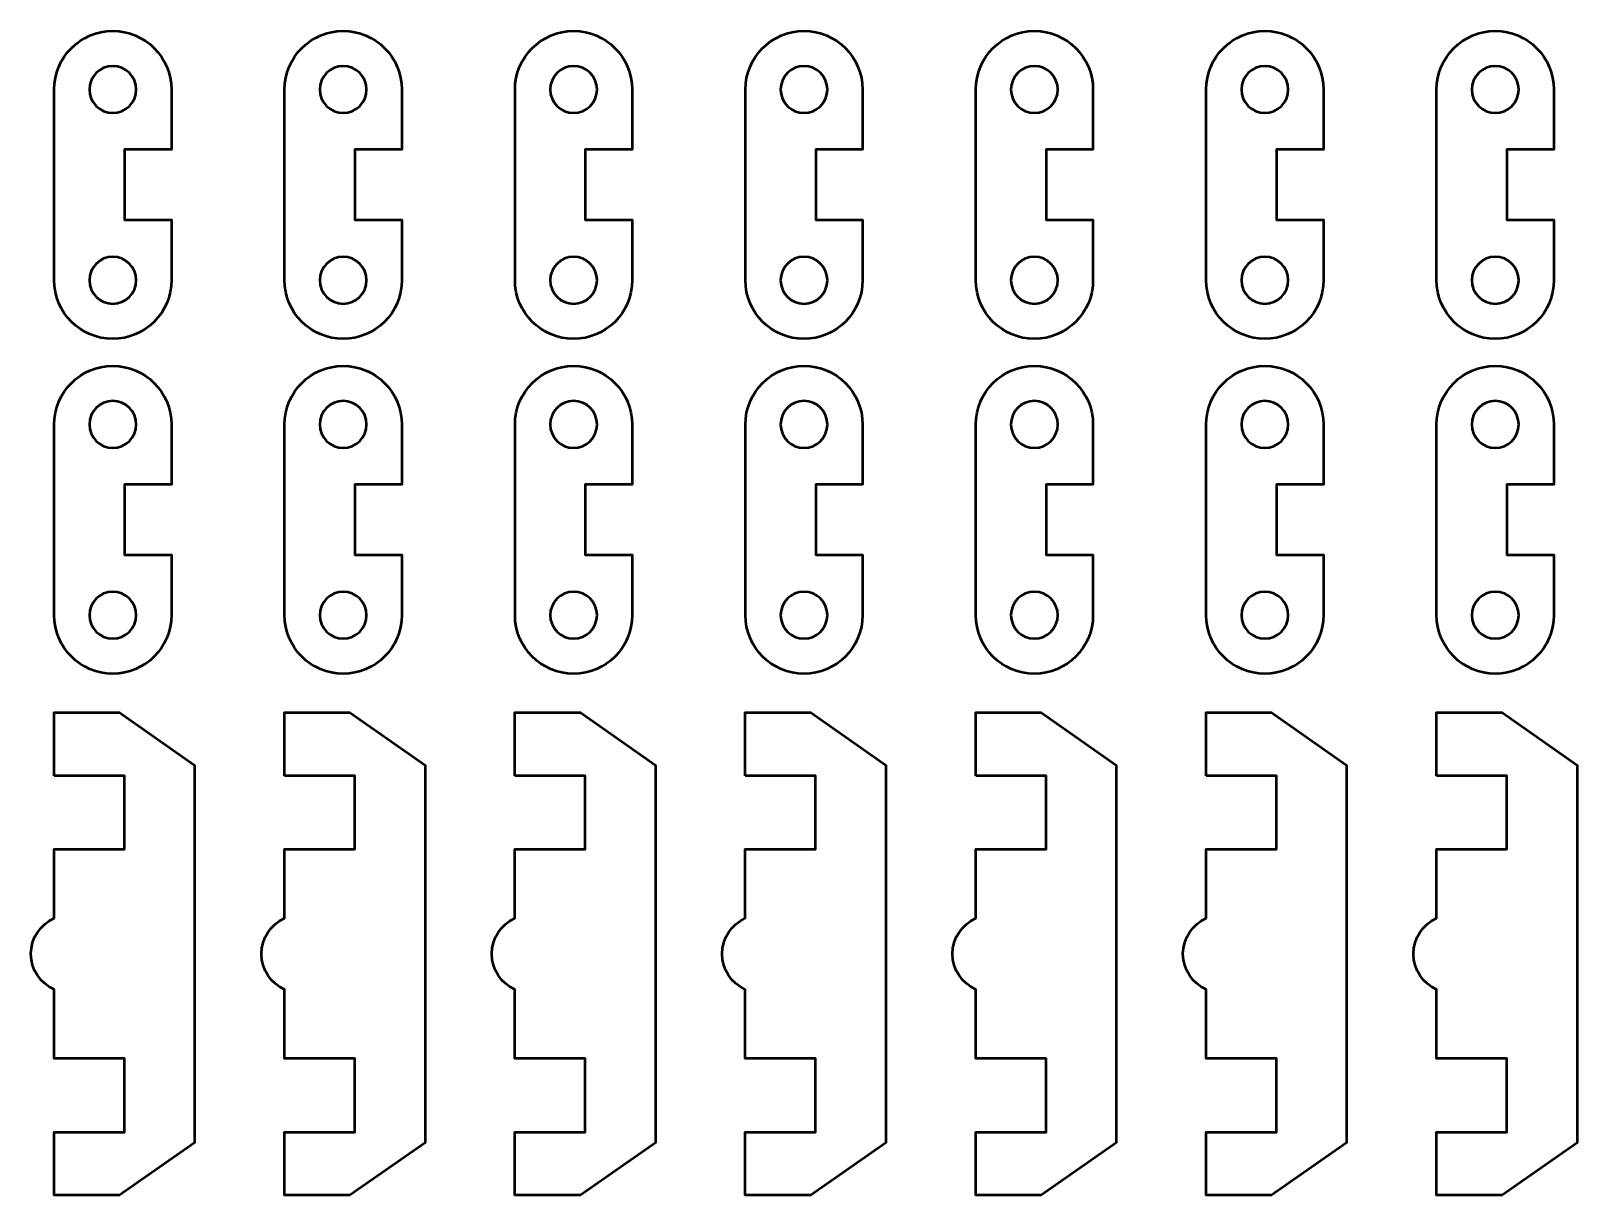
# Model space of a CAD drawing. Header units: inches. Extents: x 247 to 2765, y -1897 to -1110.
# Drawn here: x 1409.3 to 1475.2, y -1439.1 to -1389.4 of the extents above; entities that cross this region are included whole.
import ezdxf

# ---------------------------------------------------------------- set-up
doc = ezdxf.new("R2010")
doc.units = ezdxf.units.IN
doc.header["$MEASUREMENT"] = 0
doc.layers.add('Layer 1', color=7, linetype='Continuous')

msp = doc.modelspace()

# ---------------------------------------------------------------- linework, layer by layer
at = {"layer": 'Layer 1', "color": 18, "lineweight": 50, "true_color": 0x010101}
for points, knots in [([(1412.755, -1389.421), (1411.377, -1389.421), (1410.256, -1390.543), (1410.256, -1391.921), (1410.256, -1391.921), (1410.256, -1400.056), (1410.256, -1400.056), (1410.256, -1401.435), (1411.377, -1402.556), (1412.755, -1402.556), (1414.134, -1402.556), (1415.256, -1401.435), (1415.256, -1400.056), (1415.256, -1400.056), (1415.256, -1397.484), (1415.256, -1397.484), (1415.256, -1397.484), (1413.256, -1397.484), (1413.256, -1397.484), (1413.256, -1397.484), (1413.256, -1394.484), (1413.256, -1394.484), (1413.256, -1394.484), (1415.256, -1394.484), (1415.256, -1394.484), (1415.256, -1394.484), (1415.256, -1391.921), (1415.256, -1391.921), (1415.256, -1390.542), (1414.134, -1389.421), (1412.755, -1389.421)], [0, 0, 0, 0, 1, 1, 1, 2, 2, 2, 3, 3, 3, 4, 4, 4, 5, 5, 5, 6, 6, 6, 7, 7, 7, 8, 8, 8, 9, 9, 9, 10, 10, 10, 10]), ([(1422.587, -1389.421), (1421.209, -1389.421), (1420.087, -1390.543), (1420.087, -1391.921), (1420.087, -1391.921), (1420.087, -1400.056), (1420.087, -1400.056), (1420.087, -1401.435), (1421.209, -1402.556), (1422.587, -1402.556), (1423.965, -1402.556), (1425.088, -1401.435), (1425.088, -1400.056), (1425.088, -1400.056), (1425.088, -1397.484), (1425.088, -1397.484), (1425.088, -1397.484), (1423.088, -1397.484), (1423.088, -1397.484), (1423.088, -1397.484), (1423.088, -1394.484), (1423.088, -1394.484), (1423.088, -1394.484), (1425.088, -1394.484), (1425.088, -1394.484), (1425.088, -1394.484), (1425.088, -1391.921), (1425.088, -1391.921), (1425.088, -1390.542), (1423.965, -1389.421), (1422.587, -1389.421)], [0, 0, 0, 0, 1, 1, 1, 2, 2, 2, 3, 3, 3, 4, 4, 4, 5, 5, 5, 6, 6, 6, 7, 7, 7, 8, 8, 8, 9, 9, 9, 10, 10, 10, 10]), ([(1432.418, -1389.421), (1431.04, -1389.421), (1429.919, -1390.543), (1429.919, -1391.921), (1429.919, -1391.921), (1429.919, -1400.056), (1429.919, -1400.056), (1429.919, -1401.435), (1431.04, -1402.556), (1432.418, -1402.556), (1433.797, -1402.556), (1434.919, -1401.435), (1434.919, -1400.056), (1434.919, -1400.056), (1434.919, -1397.484), (1434.919, -1397.484), (1434.919, -1397.484), (1432.919, -1397.484), (1432.919, -1397.484), (1432.919, -1397.484), (1432.919, -1394.484), (1432.919, -1394.484), (1432.919, -1394.484), (1434.919, -1394.484), (1434.919, -1394.484), (1434.919, -1394.484), (1434.919, -1391.921), (1434.919, -1391.921), (1434.918, -1390.542), (1433.797, -1389.421), (1432.418, -1389.421)], [0, 0, 0, 0, 1, 1, 1, 2, 2, 2, 3, 3, 3, 4, 4, 4, 5, 5, 5, 6, 6, 6, 7, 7, 7, 8, 8, 8, 9, 9, 9, 10, 10, 10, 10]), ([(1442.25, -1389.421), (1440.872, -1389.421), (1439.75, -1390.543), (1439.75, -1391.921), (1439.75, -1391.921), (1439.75, -1400.056), (1439.75, -1400.056), (1439.75, -1401.435), (1440.872, -1402.556), (1442.25, -1402.556), (1443.628, -1402.556), (1444.75, -1401.435), (1444.75, -1400.056), (1444.75, -1400.056), (1444.75, -1397.484), (1444.75, -1397.484), (1444.75, -1397.484), (1442.75, -1397.484), (1442.75, -1397.484), (1442.75, -1397.484), (1442.75, -1394.484), (1442.75, -1394.484), (1442.75, -1394.484), (1444.75, -1394.484), (1444.75, -1394.484), (1444.75, -1394.484), (1444.75, -1391.921), (1444.75, -1391.921), (1444.75, -1390.542), (1443.628, -1389.421), (1442.25, -1389.421)], [0, 0, 0, 0, 1, 1, 1, 2, 2, 2, 3, 3, 3, 4, 4, 4, 5, 5, 5, 6, 6, 6, 7, 7, 7, 8, 8, 8, 9, 9, 9, 10, 10, 10, 10]), ([(1452.081, -1389.421), (1450.703, -1389.421), (1449.581, -1390.543), (1449.581, -1391.921), (1449.581, -1391.921), (1449.581, -1400.056), (1449.581, -1400.056), (1449.581, -1401.435), (1450.703, -1402.556), (1452.081, -1402.556), (1453.46, -1402.556), (1454.581, -1401.435), (1454.581, -1400.056), (1454.581, -1400.056), (1454.581, -1397.484), (1454.581, -1397.484), (1454.581, -1397.484), (1452.582, -1397.484), (1452.582, -1397.484), (1452.582, -1397.484), (1452.582, -1394.484), (1452.582, -1394.484), (1452.582, -1394.484), (1454.581, -1394.484), (1454.581, -1394.484), (1454.581, -1394.484), (1454.581, -1391.921), (1454.581, -1391.921), (1454.581, -1390.542), (1453.46, -1389.421), (1452.081, -1389.421)], [0, 0, 0, 0, 1, 1, 1, 2, 2, 2, 3, 3, 3, 4, 4, 4, 5, 5, 5, 6, 6, 6, 7, 7, 7, 8, 8, 8, 9, 9, 9, 10, 10, 10, 10]), ([(1461.913, -1389.421), (1460.534, -1389.421), (1459.413, -1390.543), (1459.413, -1391.921), (1459.413, -1391.921), (1459.413, -1400.056), (1459.413, -1400.056), (1459.413, -1401.435), (1460.534, -1402.556), (1461.913, -1402.556), (1463.292, -1402.556), (1464.413, -1401.435), (1464.413, -1400.056), (1464.413, -1400.056), (1464.413, -1397.484), (1464.413, -1397.484), (1464.413, -1397.484), (1462.413, -1397.484), (1462.413, -1397.484), (1462.413, -1397.484), (1462.413, -1394.484), (1462.413, -1394.484), (1462.413, -1394.484), (1464.413, -1394.484), (1464.413, -1394.484), (1464.413, -1394.484), (1464.413, -1391.921), (1464.413, -1391.921), (1464.413, -1390.542), (1463.292, -1389.421), (1461.913, -1389.421)], [0, 0, 0, 0, 1, 1, 1, 2, 2, 2, 3, 3, 3, 4, 4, 4, 5, 5, 5, 6, 6, 6, 7, 7, 7, 8, 8, 8, 9, 9, 9, 10, 10, 10, 10]), ([(1471.744, -1389.421), (1470.366, -1389.421), (1469.245, -1390.543), (1469.245, -1391.921), (1469.245, -1391.921), (1469.245, -1400.056), (1469.245, -1400.056), (1469.245, -1401.435), (1470.366, -1402.556), (1471.744, -1402.556), (1473.123, -1402.556), (1474.245, -1401.435), (1474.245, -1400.056), (1474.245, -1400.056), (1474.245, -1397.484), (1474.245, -1397.484), (1474.245, -1397.484), (1472.245, -1397.484), (1472.245, -1397.484), (1472.245, -1397.484), (1472.245, -1394.484), (1472.245, -1394.484), (1472.245, -1394.484), (1474.245, -1394.484), (1474.245, -1394.484), (1474.245, -1394.484), (1474.245, -1391.921), (1474.245, -1391.921), (1474.245, -1390.542), (1473.123, -1389.421), (1471.744, -1389.421)], [0, 0, 0, 0, 1, 1, 1, 2, 2, 2, 3, 3, 3, 4, 4, 4, 5, 5, 5, 6, 6, 6, 7, 7, 7, 8, 8, 8, 9, 9, 9, 10, 10, 10, 10]), ([(1412.755, -1390.921), (1413.308, -1390.921), (1413.756, -1391.369), (1413.756, -1391.921), (1413.756, -1392.473), (1413.308, -1392.921), (1412.755, -1392.921), (1412.204, -1392.921), (1411.756, -1392.473), (1411.756, -1391.921), (1411.756, -1391.368), (1412.204, -1390.921), (1412.755, -1390.921)], [0, 0, 0, 0, 1, 1, 1, 2, 2, 2, 3, 3, 3, 4, 4, 4, 4]), ([(1422.587, -1390.921), (1423.139, -1390.921), (1423.588, -1391.369), (1423.588, -1391.921), (1423.588, -1392.473), (1423.139, -1392.921), (1422.587, -1392.921), (1422.035, -1392.921), (1421.587, -1392.473), (1421.587, -1391.921), (1421.587, -1391.368), (1422.035, -1390.921), (1422.587, -1390.921)], [0, 0, 0, 0, 1, 1, 1, 2, 2, 2, 3, 3, 3, 4, 4, 4, 4]), ([(1432.418, -1390.921), (1432.971, -1390.921), (1433.419, -1391.369), (1433.419, -1391.921), (1433.419, -1392.473), (1432.971, -1392.921), (1432.418, -1392.921), (1431.867, -1392.921), (1431.419, -1392.473), (1431.419, -1391.921), (1431.419, -1391.368), (1431.866, -1390.921), (1432.418, -1390.921)], [0, 0, 0, 0, 1, 1, 1, 2, 2, 2, 3, 3, 3, 4, 4, 4, 4]), ([(1442.25, -1390.921), (1442.802, -1390.921), (1443.25, -1391.369), (1443.25, -1391.921), (1443.25, -1392.473), (1442.802, -1392.921), (1442.25, -1392.921), (1441.698, -1392.921), (1441.25, -1392.473), (1441.25, -1391.921), (1441.25, -1391.368), (1441.698, -1390.921), (1442.25, -1390.921)], [0, 0, 0, 0, 1, 1, 1, 2, 2, 2, 3, 3, 3, 4, 4, 4, 4]), ([(1452.081, -1390.921), (1452.633, -1390.921), (1453.081, -1391.369), (1453.081, -1391.921), (1453.081, -1392.473), (1452.633, -1392.921), (1452.081, -1392.921), (1451.529, -1392.921), (1451.081, -1392.473), (1451.081, -1391.921), (1451.081, -1391.368), (1451.529, -1390.921), (1452.081, -1390.921)], [0, 0, 0, 0, 1, 1, 1, 2, 2, 2, 3, 3, 3, 4, 4, 4, 4]), ([(1461.913, -1390.921), (1462.465, -1390.921), (1462.913, -1391.369), (1462.913, -1391.921), (1462.913, -1392.473), (1462.465, -1392.921), (1461.913, -1392.921), (1461.361, -1392.921), (1460.913, -1392.473), (1460.913, -1391.921), (1460.913, -1391.368), (1461.361, -1390.921), (1461.913, -1390.921)], [0, 0, 0, 0, 1, 1, 1, 2, 2, 2, 3, 3, 3, 4, 4, 4, 4]), ([(1471.744, -1390.921), (1472.297, -1390.921), (1472.745, -1391.369), (1472.745, -1391.921), (1472.745, -1392.473), (1472.297, -1392.921), (1471.744, -1392.921), (1471.193, -1392.921), (1470.745, -1392.473), (1470.745, -1391.921), (1470.745, -1391.368), (1471.192, -1390.921), (1471.744, -1390.921)], [0, 0, 0, 0, 1, 1, 1, 2, 2, 2, 3, 3, 3, 4, 4, 4, 4]), ([(1412.755, -1399.056), (1413.308, -1399.056), (1413.756, -1399.503), (1413.756, -1400.055), (1413.756, -1400.608), (1413.308, -1401.056), (1412.755, -1401.056), (1412.204, -1401.056), (1411.756, -1400.608), (1411.756, -1400.055), (1411.756, -1399.503), (1412.204, -1399.056), (1412.755, -1399.056)], [0, 0, 0, 0, 1, 1, 1, 2, 2, 2, 3, 3, 3, 4, 4, 4, 4]), ([(1422.587, -1399.056), (1423.139, -1399.056), (1423.588, -1399.503), (1423.588, -1400.055), (1423.588, -1400.608), (1423.139, -1401.056), (1422.587, -1401.056), (1422.035, -1401.056), (1421.587, -1400.608), (1421.587, -1400.055), (1421.587, -1399.503), (1422.035, -1399.056), (1422.587, -1399.056)], [0, 0, 0, 0, 1, 1, 1, 2, 2, 2, 3, 3, 3, 4, 4, 4, 4]), ([(1432.418, -1399.056), (1432.971, -1399.056), (1433.419, -1399.503), (1433.419, -1400.055), (1433.419, -1400.608), (1432.971, -1401.056), (1432.418, -1401.056), (1431.867, -1401.056), (1431.419, -1400.608), (1431.419, -1400.055), (1431.419, -1399.503), (1431.866, -1399.056), (1432.418, -1399.056)], [0, 0, 0, 0, 1, 1, 1, 2, 2, 2, 3, 3, 3, 4, 4, 4, 4]), ([(1442.25, -1399.056), (1442.802, -1399.056), (1443.25, -1399.503), (1443.25, -1400.055), (1443.25, -1400.608), (1442.802, -1401.056), (1442.25, -1401.056), (1441.698, -1401.056), (1441.25, -1400.608), (1441.25, -1400.055), (1441.25, -1399.503), (1441.698, -1399.056), (1442.25, -1399.056)], [0, 0, 0, 0, 1, 1, 1, 2, 2, 2, 3, 3, 3, 4, 4, 4, 4]), ([(1452.081, -1399.056), (1452.633, -1399.056), (1453.081, -1399.503), (1453.081, -1400.055), (1453.081, -1400.608), (1452.633, -1401.056), (1452.081, -1401.056), (1451.529, -1401.056), (1451.081, -1400.608), (1451.081, -1400.055), (1451.081, -1399.503), (1451.529, -1399.056), (1452.081, -1399.056)], [0, 0, 0, 0, 1, 1, 1, 2, 2, 2, 3, 3, 3, 4, 4, 4, 4]), ([(1461.913, -1399.056), (1462.465, -1399.056), (1462.913, -1399.503), (1462.913, -1400.055), (1462.913, -1400.608), (1462.465, -1401.056), (1461.913, -1401.056), (1461.361, -1401.056), (1460.913, -1400.608), (1460.913, -1400.055), (1460.913, -1399.503), (1461.361, -1399.056), (1461.913, -1399.056)], [0, 0, 0, 0, 1, 1, 1, 2, 2, 2, 3, 3, 3, 4, 4, 4, 4]), ([(1471.744, -1399.056), (1472.297, -1399.056), (1472.745, -1399.503), (1472.745, -1400.055), (1472.745, -1400.608), (1472.297, -1401.056), (1471.744, -1401.056), (1471.193, -1401.056), (1470.745, -1400.608), (1470.745, -1400.055), (1470.745, -1399.503), (1471.192, -1399.056), (1471.744, -1399.056)], [0, 0, 0, 0, 1, 1, 1, 2, 2, 2, 3, 3, 3, 4, 4, 4, 4]), ([(1412.755, -1403.706), (1411.377, -1403.706), (1410.256, -1404.828), (1410.256, -1406.207), (1410.256, -1406.207), (1410.256, -1414.341), (1410.256, -1414.341), (1410.256, -1415.72), (1411.377, -1416.841), (1412.755, -1416.841), (1414.134, -1416.841), (1415.256, -1415.72), (1415.256, -1414.341), (1415.256, -1414.341), (1415.256, -1411.769), (1415.256, -1411.769), (1415.256, -1411.769), (1413.256, -1411.769), (1413.256, -1411.769), (1413.256, -1411.769), (1413.256, -1408.769), (1413.256, -1408.769), (1413.256, -1408.769), (1415.256, -1408.769), (1415.256, -1408.769), (1415.256, -1408.769), (1415.256, -1406.207), (1415.256, -1406.207), (1415.256, -1404.828), (1414.134, -1403.706), (1412.755, -1403.706)], [0, 0, 0, 0, 1, 1, 1, 2, 2, 2, 3, 3, 3, 4, 4, 4, 5, 5, 5, 6, 6, 6, 7, 7, 7, 8, 8, 8, 9, 9, 9, 10, 10, 10, 10]), ([(1422.587, -1403.706), (1421.209, -1403.706), (1420.087, -1404.828), (1420.087, -1406.207), (1420.087, -1406.207), (1420.087, -1414.341), (1420.087, -1414.341), (1420.087, -1415.72), (1421.209, -1416.841), (1422.587, -1416.841), (1423.965, -1416.841), (1425.088, -1415.72), (1425.088, -1414.341), (1425.088, -1414.341), (1425.088, -1411.769), (1425.088, -1411.769), (1425.088, -1411.769), (1423.088, -1411.769), (1423.088, -1411.769), (1423.088, -1411.769), (1423.088, -1408.769), (1423.088, -1408.769), (1423.088, -1408.769), (1425.088, -1408.769), (1425.088, -1408.769), (1425.088, -1408.769), (1425.088, -1406.207), (1425.088, -1406.207), (1425.088, -1404.828), (1423.965, -1403.706), (1422.587, -1403.706)], [0, 0, 0, 0, 1, 1, 1, 2, 2, 2, 3, 3, 3, 4, 4, 4, 5, 5, 5, 6, 6, 6, 7, 7, 7, 8, 8, 8, 9, 9, 9, 10, 10, 10, 10]), ([(1432.418, -1403.706), (1431.04, -1403.706), (1429.919, -1404.828), (1429.919, -1406.207), (1429.919, -1406.207), (1429.919, -1414.341), (1429.919, -1414.341), (1429.919, -1415.72), (1431.04, -1416.841), (1432.418, -1416.841), (1433.797, -1416.841), (1434.919, -1415.72), (1434.919, -1414.341), (1434.919, -1414.341), (1434.919, -1411.769), (1434.919, -1411.769), (1434.919, -1411.769), (1432.919, -1411.769), (1432.919, -1411.769), (1432.919, -1411.769), (1432.919, -1408.769), (1432.919, -1408.769), (1432.919, -1408.769), (1434.919, -1408.769), (1434.919, -1408.769), (1434.919, -1408.769), (1434.919, -1406.207), (1434.919, -1406.207), (1434.918, -1404.828), (1433.797, -1403.706), (1432.418, -1403.706)], [0, 0, 0, 0, 1, 1, 1, 2, 2, 2, 3, 3, 3, 4, 4, 4, 5, 5, 5, 6, 6, 6, 7, 7, 7, 8, 8, 8, 9, 9, 9, 10, 10, 10, 10]), ([(1442.25, -1403.706), (1440.872, -1403.706), (1439.75, -1404.828), (1439.75, -1406.207), (1439.75, -1406.207), (1439.75, -1414.341), (1439.75, -1414.341), (1439.75, -1415.72), (1440.872, -1416.841), (1442.25, -1416.841), (1443.628, -1416.841), (1444.75, -1415.72), (1444.75, -1414.341), (1444.75, -1414.341), (1444.75, -1411.769), (1444.75, -1411.769), (1444.75, -1411.769), (1442.75, -1411.769), (1442.75, -1411.769), (1442.75, -1411.769), (1442.75, -1408.769), (1442.75, -1408.769), (1442.75, -1408.769), (1444.75, -1408.769), (1444.75, -1408.769), (1444.75, -1408.769), (1444.75, -1406.207), (1444.75, -1406.207), (1444.75, -1404.828), (1443.628, -1403.706), (1442.25, -1403.706)], [0, 0, 0, 0, 1, 1, 1, 2, 2, 2, 3, 3, 3, 4, 4, 4, 5, 5, 5, 6, 6, 6, 7, 7, 7, 8, 8, 8, 9, 9, 9, 10, 10, 10, 10]), ([(1452.081, -1403.706), (1450.703, -1403.706), (1449.581, -1404.828), (1449.581, -1406.207), (1449.581, -1406.207), (1449.581, -1414.341), (1449.581, -1414.341), (1449.581, -1415.72), (1450.703, -1416.841), (1452.081, -1416.841), (1453.46, -1416.841), (1454.581, -1415.72), (1454.581, -1414.341), (1454.581, -1414.341), (1454.581, -1411.769), (1454.581, -1411.769), (1454.581, -1411.769), (1452.582, -1411.769), (1452.582, -1411.769), (1452.582, -1411.769), (1452.582, -1408.769), (1452.582, -1408.769), (1452.582, -1408.769), (1454.581, -1408.769), (1454.581, -1408.769), (1454.581, -1408.769), (1454.581, -1406.207), (1454.581, -1406.207), (1454.581, -1404.828), (1453.46, -1403.706), (1452.081, -1403.706)], [0, 0, 0, 0, 1, 1, 1, 2, 2, 2, 3, 3, 3, 4, 4, 4, 5, 5, 5, 6, 6, 6, 7, 7, 7, 8, 8, 8, 9, 9, 9, 10, 10, 10, 10]), ([(1461.913, -1403.706), (1460.534, -1403.706), (1459.413, -1404.828), (1459.413, -1406.207), (1459.413, -1406.207), (1459.413, -1414.341), (1459.413, -1414.341), (1459.413, -1415.72), (1460.534, -1416.841), (1461.913, -1416.841), (1463.292, -1416.841), (1464.413, -1415.72), (1464.413, -1414.341), (1464.413, -1414.341), (1464.413, -1411.769), (1464.413, -1411.769), (1464.413, -1411.769), (1462.413, -1411.769), (1462.413, -1411.769), (1462.413, -1411.769), (1462.413, -1408.769), (1462.413, -1408.769), (1462.413, -1408.769), (1464.413, -1408.769), (1464.413, -1408.769), (1464.413, -1408.769), (1464.413, -1406.207), (1464.413, -1406.207), (1464.413, -1404.828), (1463.292, -1403.706), (1461.913, -1403.706)], [0, 0, 0, 0, 1, 1, 1, 2, 2, 2, 3, 3, 3, 4, 4, 4, 5, 5, 5, 6, 6, 6, 7, 7, 7, 8, 8, 8, 9, 9, 9, 10, 10, 10, 10]), ([(1471.744, -1403.706), (1470.366, -1403.706), (1469.245, -1404.828), (1469.245, -1406.207), (1469.245, -1406.207), (1469.245, -1414.341), (1469.245, -1414.341), (1469.245, -1415.72), (1470.366, -1416.841), (1471.744, -1416.841), (1473.123, -1416.841), (1474.245, -1415.72), (1474.245, -1414.341), (1474.245, -1414.341), (1474.245, -1411.769), (1474.245, -1411.769), (1474.245, -1411.769), (1472.245, -1411.769), (1472.245, -1411.769), (1472.245, -1411.769), (1472.245, -1408.769), (1472.245, -1408.769), (1472.245, -1408.769), (1474.245, -1408.769), (1474.245, -1408.769), (1474.245, -1408.769), (1474.245, -1406.207), (1474.245, -1406.207), (1474.245, -1404.828), (1473.123, -1403.706), (1471.744, -1403.706)], [0, 0, 0, 0, 1, 1, 1, 2, 2, 2, 3, 3, 3, 4, 4, 4, 5, 5, 5, 6, 6, 6, 7, 7, 7, 8, 8, 8, 9, 9, 9, 10, 10, 10, 10]), ([(1412.755, -1405.206), (1413.308, -1405.206), (1413.756, -1405.654), (1413.756, -1406.207), (1413.756, -1406.758), (1413.308, -1407.206), (1412.755, -1407.206), (1412.204, -1407.206), (1411.756, -1406.758), (1411.756, -1406.207), (1411.756, -1405.654), (1412.204, -1405.206), (1412.755, -1405.206)], [0, 0, 0, 0, 1, 1, 1, 2, 2, 2, 3, 3, 3, 4, 4, 4, 4]), ([(1422.587, -1405.206), (1423.139, -1405.206), (1423.588, -1405.654), (1423.588, -1406.207), (1423.588, -1406.758), (1423.139, -1407.206), (1422.587, -1407.206), (1422.035, -1407.206), (1421.587, -1406.758), (1421.587, -1406.207), (1421.587, -1405.654), (1422.035, -1405.206), (1422.587, -1405.206)], [0, 0, 0, 0, 1, 1, 1, 2, 2, 2, 3, 3, 3, 4, 4, 4, 4]), ([(1432.418, -1405.206), (1432.971, -1405.206), (1433.419, -1405.654), (1433.419, -1406.207), (1433.419, -1406.758), (1432.971, -1407.206), (1432.418, -1407.206), (1431.867, -1407.206), (1431.419, -1406.758), (1431.419, -1406.207), (1431.419, -1405.654), (1431.866, -1405.206), (1432.418, -1405.206)], [0, 0, 0, 0, 1, 1, 1, 2, 2, 2, 3, 3, 3, 4, 4, 4, 4]), ([(1442.25, -1405.206), (1442.802, -1405.206), (1443.25, -1405.654), (1443.25, -1406.207), (1443.25, -1406.758), (1442.802, -1407.206), (1442.25, -1407.206), (1441.698, -1407.206), (1441.25, -1406.758), (1441.25, -1406.207), (1441.25, -1405.654), (1441.698, -1405.206), (1442.25, -1405.206)], [0, 0, 0, 0, 1, 1, 1, 2, 2, 2, 3, 3, 3, 4, 4, 4, 4]), ([(1452.081, -1405.206), (1452.633, -1405.206), (1453.081, -1405.654), (1453.081, -1406.207), (1453.081, -1406.758), (1452.633, -1407.206), (1452.081, -1407.206), (1451.529, -1407.206), (1451.081, -1406.758), (1451.081, -1406.207), (1451.081, -1405.654), (1451.529, -1405.206), (1452.081, -1405.206)], [0, 0, 0, 0, 1, 1, 1, 2, 2, 2, 3, 3, 3, 4, 4, 4, 4]), ([(1461.913, -1405.206), (1462.465, -1405.206), (1462.913, -1405.654), (1462.913, -1406.207), (1462.913, -1406.758), (1462.465, -1407.206), (1461.913, -1407.206), (1461.361, -1407.206), (1460.913, -1406.758), (1460.913, -1406.207), (1460.913, -1405.654), (1461.361, -1405.206), (1461.913, -1405.206)], [0, 0, 0, 0, 1, 1, 1, 2, 2, 2, 3, 3, 3, 4, 4, 4, 4]), ([(1471.744, -1405.206), (1472.297, -1405.206), (1472.745, -1405.654), (1472.745, -1406.207), (1472.745, -1406.758), (1472.297, -1407.206), (1471.744, -1407.206), (1471.193, -1407.206), (1470.745, -1406.758), (1470.745, -1406.207), (1470.745, -1405.654), (1471.192, -1405.206), (1471.744, -1405.206)], [0, 0, 0, 0, 1, 1, 1, 2, 2, 2, 3, 3, 3, 4, 4, 4, 4]), ([(1412.755, -1413.341), (1413.308, -1413.341), (1413.756, -1413.789), (1413.756, -1414.341), (1413.756, -1414.893), (1413.308, -1415.341), (1412.755, -1415.341), (1412.204, -1415.341), (1411.756, -1414.893), (1411.756, -1414.341), (1411.756, -1413.789), (1412.204, -1413.341), (1412.755, -1413.341)], [0, 0, 0, 0, 1, 1, 1, 2, 2, 2, 3, 3, 3, 4, 4, 4, 4]), ([(1422.587, -1413.341), (1423.139, -1413.341), (1423.588, -1413.789), (1423.588, -1414.341), (1423.588, -1414.893), (1423.139, -1415.341), (1422.587, -1415.341), (1422.035, -1415.341), (1421.587, -1414.893), (1421.587, -1414.341), (1421.587, -1413.789), (1422.035, -1413.341), (1422.587, -1413.341)], [0, 0, 0, 0, 1, 1, 1, 2, 2, 2, 3, 3, 3, 4, 4, 4, 4]), ([(1432.418, -1413.341), (1432.971, -1413.341), (1433.419, -1413.789), (1433.419, -1414.341), (1433.419, -1414.893), (1432.971, -1415.341), (1432.418, -1415.341), (1431.867, -1415.341), (1431.419, -1414.893), (1431.419, -1414.341), (1431.419, -1413.789), (1431.866, -1413.341), (1432.418, -1413.341)], [0, 0, 0, 0, 1, 1, 1, 2, 2, 2, 3, 3, 3, 4, 4, 4, 4]), ([(1442.25, -1413.341), (1442.802, -1413.341), (1443.25, -1413.789), (1443.25, -1414.341), (1443.25, -1414.893), (1442.802, -1415.341), (1442.25, -1415.341), (1441.698, -1415.341), (1441.25, -1414.893), (1441.25, -1414.341), (1441.25, -1413.789), (1441.698, -1413.341), (1442.25, -1413.341)], [0, 0, 0, 0, 1, 1, 1, 2, 2, 2, 3, 3, 3, 4, 4, 4, 4]), ([(1452.081, -1413.341), (1452.633, -1413.341), (1453.081, -1413.789), (1453.081, -1414.341), (1453.081, -1414.893), (1452.633, -1415.341), (1452.081, -1415.341), (1451.529, -1415.341), (1451.081, -1414.893), (1451.081, -1414.341), (1451.081, -1413.789), (1451.529, -1413.341), (1452.081, -1413.341)], [0, 0, 0, 0, 1, 1, 1, 2, 2, 2, 3, 3, 3, 4, 4, 4, 4]), ([(1461.913, -1413.341), (1462.465, -1413.341), (1462.913, -1413.789), (1462.913, -1414.341), (1462.913, -1414.893), (1462.465, -1415.341), (1461.913, -1415.341), (1461.361, -1415.341), (1460.913, -1414.893), (1460.913, -1414.341), (1460.913, -1413.789), (1461.361, -1413.341), (1461.913, -1413.341)], [0, 0, 0, 0, 1, 1, 1, 2, 2, 2, 3, 3, 3, 4, 4, 4, 4]), ([(1471.744, -1413.341), (1472.297, -1413.341), (1472.745, -1413.789), (1472.745, -1414.341), (1472.745, -1414.893), (1472.297, -1415.341), (1471.744, -1415.341), (1471.193, -1415.341), (1470.745, -1414.893), (1470.745, -1414.341), (1470.745, -1413.789), (1471.192, -1413.341), (1471.744, -1413.341)], [0, 0, 0, 0, 1, 1, 1, 2, 2, 2, 3, 3, 3, 4, 4, 4, 4]), ([(1410.251, -1421.189), (1410.251, -1421.189), (1413.251, -1421.189), (1413.251, -1421.189), (1413.251, -1421.189), (1413.251, -1424.326), (1413.251, -1424.326), (1413.251, -1424.326), (1410.251, -1424.326), (1410.251, -1424.326), (1410.251, -1424.326), (1410.251, -1427.273), (1410.251, -1427.273), (1409.67, -1427.533), (1409.264, -1428.113), (1409.264, -1428.79), (1409.264, -1429.467), (1409.67, -1430.047), (1410.251, -1430.306), (1410.251, -1430.306), (1410.251, -1433.253), (1410.251, -1433.253), (1410.251, -1433.253), (1413.251, -1433.253), (1413.251, -1433.253), (1413.251, -1433.253), (1413.251, -1436.39), (1413.251, -1436.39), (1413.251, -1436.39), (1410.251, -1436.39), (1410.251, -1436.39), (1410.251, -1436.39), (1410.251, -1439.079), (1410.251, -1439.079), (1410.251, -1439.079), (1413.045, -1439.079), (1413.045, -1439.079), (1413.045, -1439.079), (1416.248, -1436.845), (1416.248, -1436.845), (1416.248, -1436.845), (1416.248, -1420.735), (1416.248, -1420.735), (1416.248, -1420.735), (1413.045, -1418.5), (1413.045, -1418.5), (1413.045, -1418.5), (1410.251, -1418.5), (1410.251, -1418.5), (1410.251, -1418.5), (1410.251, -1421.189), (1410.251, -1421.189)], [0, 0, 0, 0, 1, 1, 1, 2, 2, 2, 3, 3, 3, 4, 4, 4, 5, 5, 5, 6, 6, 6, 7, 7, 7, 8, 8, 8, 9, 9, 9, 10, 10, 10, 11, 11, 11, 12, 12, 12, 13, 13, 13, 14, 14, 14, 15, 15, 15, 16, 16, 16, 17, 17, 17, 17]), ([(1420.082, -1421.189), (1420.082, -1421.189), (1423.082, -1421.189), (1423.082, -1421.189), (1423.082, -1421.189), (1423.082, -1424.326), (1423.082, -1424.326), (1423.082, -1424.326), (1420.082, -1424.326), (1420.082, -1424.326), (1420.082, -1424.326), (1420.082, -1427.273), (1420.082, -1427.273), (1419.502, -1427.533), (1419.095, -1428.113), (1419.095, -1428.79), (1419.095, -1429.467), (1419.502, -1430.047), (1420.082, -1430.306), (1420.082, -1430.306), (1420.082, -1433.253), (1420.082, -1433.253), (1420.082, -1433.253), (1423.082, -1433.253), (1423.082, -1433.253), (1423.082, -1433.253), (1423.082, -1436.39), (1423.082, -1436.39), (1423.082, -1436.39), (1420.082, -1436.39), (1420.082, -1436.39), (1420.082, -1436.39), (1420.082, -1439.079), (1420.082, -1439.079), (1420.082, -1439.079), (1422.876, -1439.079), (1422.876, -1439.079), (1422.876, -1439.079), (1426.079, -1436.845), (1426.079, -1436.845), (1426.079, -1436.845), (1426.079, -1420.735), (1426.079, -1420.735), (1426.079, -1420.735), (1422.876, -1418.5), (1422.876, -1418.5), (1422.876, -1418.5), (1420.082, -1418.5), (1420.082, -1418.5), (1420.082, -1418.5), (1420.082, -1421.189), (1420.082, -1421.189)], [0, 0, 0, 0, 1, 1, 1, 2, 2, 2, 3, 3, 3, 4, 4, 4, 5, 5, 5, 6, 6, 6, 7, 7, 7, 8, 8, 8, 9, 9, 9, 10, 10, 10, 11, 11, 11, 12, 12, 12, 13, 13, 13, 14, 14, 14, 15, 15, 15, 16, 16, 16, 17, 17, 17, 17]), ([(1429.914, -1421.189), (1429.914, -1421.189), (1432.914, -1421.189), (1432.914, -1421.189), (1432.914, -1421.189), (1432.914, -1424.326), (1432.914, -1424.326), (1432.914, -1424.326), (1429.914, -1424.326), (1429.914, -1424.326), (1429.914, -1424.326), (1429.914, -1427.273), (1429.914, -1427.273), (1429.333, -1427.533), (1428.927, -1428.113), (1428.927, -1428.79), (1428.927, -1429.467), (1429.333, -1430.047), (1429.914, -1430.306), (1429.914, -1430.306), (1429.914, -1433.253), (1429.914, -1433.253), (1429.914, -1433.253), (1432.914, -1433.253), (1432.914, -1433.253), (1432.914, -1433.253), (1432.914, -1436.39), (1432.914, -1436.39), (1432.914, -1436.39), (1429.914, -1436.39), (1429.914, -1436.39), (1429.914, -1436.39), (1429.914, -1439.079), (1429.914, -1439.079), (1429.914, -1439.079), (1432.708, -1439.079), (1432.708, -1439.079), (1432.708, -1439.079), (1435.911, -1436.845), (1435.911, -1436.845), (1435.911, -1436.845), (1435.911, -1420.735), (1435.911, -1420.735), (1435.911, -1420.735), (1432.708, -1418.5), (1432.708, -1418.5), (1432.708, -1418.5), (1429.914, -1418.5), (1429.914, -1418.5), (1429.914, -1418.5), (1429.914, -1421.189), (1429.914, -1421.189)], [0, 0, 0, 0, 1, 1, 1, 2, 2, 2, 3, 3, 3, 4, 4, 4, 5, 5, 5, 6, 6, 6, 7, 7, 7, 8, 8, 8, 9, 9, 9, 10, 10, 10, 11, 11, 11, 12, 12, 12, 13, 13, 13, 14, 14, 14, 15, 15, 15, 16, 16, 16, 17, 17, 17, 17]), ([(1439.745, -1421.189), (1439.745, -1421.189), (1442.745, -1421.189), (1442.745, -1421.189), (1442.745, -1421.189), (1442.745, -1424.326), (1442.745, -1424.326), (1442.745, -1424.326), (1439.745, -1424.326), (1439.745, -1424.326), (1439.745, -1424.326), (1439.745, -1427.273), (1439.745, -1427.273), (1439.164, -1427.533), (1438.758, -1428.113), (1438.758, -1428.79), (1438.758, -1429.467), (1439.164, -1430.047), (1439.745, -1430.306), (1439.745, -1430.306), (1439.745, -1433.253), (1439.745, -1433.253), (1439.745, -1433.253), (1442.745, -1433.253), (1442.745, -1433.253), (1442.745, -1433.253), (1442.745, -1436.39), (1442.745, -1436.39), (1442.745, -1436.39), (1439.745, -1436.39), (1439.745, -1436.39), (1439.745, -1436.39), (1439.745, -1439.079), (1439.745, -1439.079), (1439.745, -1439.079), (1442.539, -1439.079), (1442.539, -1439.079), (1442.539, -1439.079), (1445.742, -1436.845), (1445.742, -1436.845), (1445.742, -1436.845), (1445.742, -1420.735), (1445.742, -1420.735), (1445.742, -1420.735), (1442.539, -1418.5), (1442.539, -1418.5), (1442.539, -1418.5), (1439.745, -1418.5), (1439.745, -1418.5), (1439.745, -1418.5), (1439.745, -1421.189), (1439.745, -1421.189)], [0, 0, 0, 0, 1, 1, 1, 2, 2, 2, 3, 3, 3, 4, 4, 4, 5, 5, 5, 6, 6, 6, 7, 7, 7, 8, 8, 8, 9, 9, 9, 10, 10, 10, 11, 11, 11, 12, 12, 12, 13, 13, 13, 14, 14, 14, 15, 15, 15, 16, 16, 16, 17, 17, 17, 17]), ([(1449.577, -1421.189), (1449.577, -1421.189), (1452.577, -1421.189), (1452.577, -1421.189), (1452.577, -1421.189), (1452.577, -1424.326), (1452.577, -1424.326), (1452.577, -1424.326), (1449.577, -1424.326), (1449.577, -1424.326), (1449.577, -1424.326), (1449.577, -1427.273), (1449.577, -1427.273), (1448.996, -1427.533), (1448.589, -1428.113), (1448.589, -1428.79), (1448.589, -1429.467), (1448.996, -1430.047), (1449.577, -1430.306), (1449.577, -1430.306), (1449.577, -1433.253), (1449.577, -1433.253), (1449.577, -1433.253), (1452.577, -1433.253), (1452.577, -1433.253), (1452.577, -1433.253), (1452.577, -1436.39), (1452.577, -1436.39), (1452.577, -1436.39), (1449.577, -1436.39), (1449.577, -1436.39), (1449.577, -1436.39), (1449.577, -1439.079), (1449.577, -1439.079), (1449.577, -1439.079), (1452.371, -1439.079), (1452.371, -1439.079), (1452.371, -1439.079), (1455.574, -1436.845), (1455.574, -1436.845), (1455.574, -1436.845), (1455.574, -1420.735), (1455.574, -1420.735), (1455.574, -1420.735), (1452.371, -1418.5), (1452.371, -1418.5), (1452.371, -1418.5), (1449.577, -1418.5), (1449.577, -1418.5), (1449.577, -1418.5), (1449.577, -1421.189), (1449.577, -1421.189)], [0, 0, 0, 0, 1, 1, 1, 2, 2, 2, 3, 3, 3, 4, 4, 4, 5, 5, 5, 6, 6, 6, 7, 7, 7, 8, 8, 8, 9, 9, 9, 10, 10, 10, 11, 11, 11, 12, 12, 12, 13, 13, 13, 14, 14, 14, 15, 15, 15, 16, 16, 16, 17, 17, 17, 17]), ([(1459.408, -1421.189), (1459.408, -1421.189), (1462.408, -1421.189), (1462.408, -1421.189), (1462.408, -1421.189), (1462.408, -1424.326), (1462.408, -1424.326), (1462.408, -1424.326), (1459.408, -1424.326), (1459.408, -1424.326), (1459.408, -1424.326), (1459.408, -1427.273), (1459.408, -1427.273), (1458.827, -1427.533), (1458.421, -1428.113), (1458.421, -1428.79), (1458.421, -1429.467), (1458.827, -1430.047), (1459.408, -1430.306), (1459.408, -1430.306), (1459.408, -1433.253), (1459.408, -1433.253), (1459.408, -1433.253), (1462.408, -1433.253), (1462.408, -1433.253), (1462.408, -1433.253), (1462.408, -1436.39), (1462.408, -1436.39), (1462.408, -1436.39), (1459.408, -1436.39), (1459.408, -1436.39), (1459.408, -1436.39), (1459.408, -1439.079), (1459.408, -1439.079), (1459.408, -1439.079), (1462.202, -1439.079), (1462.202, -1439.079), (1462.202, -1439.079), (1465.405, -1436.845), (1465.405, -1436.845), (1465.405, -1436.845), (1465.405, -1420.735), (1465.405, -1420.735), (1465.405, -1420.735), (1462.202, -1418.5), (1462.202, -1418.5), (1462.202, -1418.5), (1459.408, -1418.5), (1459.408, -1418.5), (1459.408, -1418.5), (1459.408, -1421.189), (1459.408, -1421.189)], [0, 0, 0, 0, 1, 1, 1, 2, 2, 2, 3, 3, 3, 4, 4, 4, 5, 5, 5, 6, 6, 6, 7, 7, 7, 8, 8, 8, 9, 9, 9, 10, 10, 10, 11, 11, 11, 12, 12, 12, 13, 13, 13, 14, 14, 14, 15, 15, 15, 16, 16, 16, 17, 17, 17, 17]), ([(1469.239, -1421.189), (1469.239, -1421.189), (1472.239, -1421.189), (1472.239, -1421.189), (1472.239, -1421.189), (1472.239, -1424.326), (1472.239, -1424.326), (1472.239, -1424.326), (1469.239, -1424.326), (1469.239, -1424.326), (1469.239, -1424.326), (1469.239, -1427.273), (1469.239, -1427.273), (1468.659, -1427.533), (1468.252, -1428.113), (1468.252, -1428.79), (1468.252, -1429.467), (1468.659, -1430.047), (1469.239, -1430.306), (1469.239, -1430.306), (1469.239, -1433.253), (1469.239, -1433.253), (1469.239, -1433.253), (1472.239, -1433.253), (1472.239, -1433.253), (1472.239, -1433.253), (1472.239, -1436.39), (1472.239, -1436.39), (1472.239, -1436.39), (1469.239, -1436.39), (1469.239, -1436.39), (1469.239, -1436.39), (1469.239, -1439.079), (1469.239, -1439.079), (1469.239, -1439.079), (1472.034, -1439.079), (1472.034, -1439.079), (1472.034, -1439.079), (1475.236, -1436.845), (1475.236, -1436.845), (1475.236, -1436.845), (1475.236, -1420.735), (1475.236, -1420.735), (1475.236, -1420.735), (1472.034, -1418.5), (1472.034, -1418.5), (1472.034, -1418.5), (1469.239, -1418.5), (1469.239, -1418.5), (1469.239, -1418.5), (1469.239, -1421.189), (1469.239, -1421.189)], [0, 0, 0, 0, 1, 1, 1, 2, 2, 2, 3, 3, 3, 4, 4, 4, 5, 5, 5, 6, 6, 6, 7, 7, 7, 8, 8, 8, 9, 9, 9, 10, 10, 10, 11, 11, 11, 12, 12, 12, 13, 13, 13, 14, 14, 14, 15, 15, 15, 16, 16, 16, 17, 17, 17, 17])]:
    msp.add_open_spline(points, degree=3, knots=knots, dxfattribs=at)

doc.saveas('drawing.dxf')
